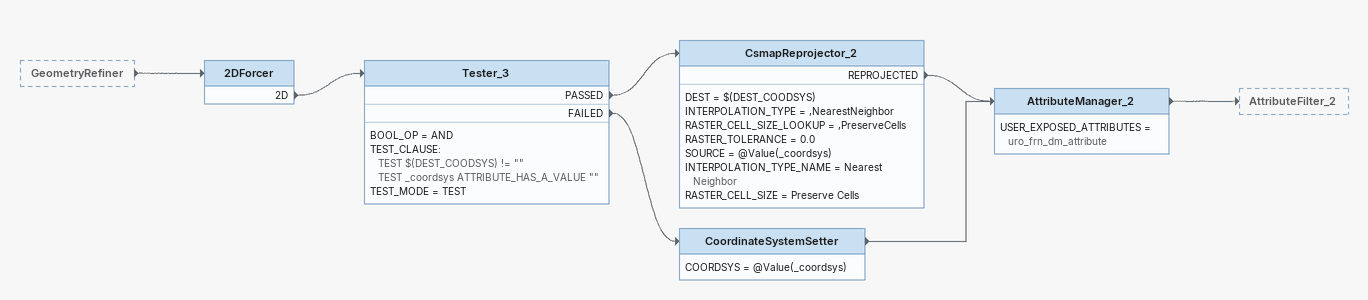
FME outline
GeometryRefiner [outside]
    -> 2DForcer
2DForcer
    2D -> Tester_3
Tester_3
    BOOL_OP = AND
    TEST_CLAUSE:
      TEST $(DEST_COODSYS) != ""
      TEST _coordsys ATTRIBUTE_HAS_A_VALUE ""
    TEST_MODE = TEST
    PASSED -> CsmapReprojector_2
    FAILED -> CoordinateSystemSetter
CsmapReprojector_2
    DEST = $(DEST_COODSYS)
    INTERPOLATION_TYPE = ,NearestNeighbor
    RASTER_CELL_SIZE_LOOKUP = ,PreserveCells
    RASTER_TOLERANCE = 0.0
    SOURCE = @Value(_coordsys)
    INTERPOLATION_TYPE_NAME = Nearest Neighbor
    RASTER_CELL_SIZE = Preserve Cells
    REPROJECTED -> AttributeManager_2
CoordinateSystemSetter
    COORDSYS = @Value(_coordsys)
    -> AttributeManager_2
AttributeManager_2
    USER_EXPOSED_ATTRIBUTES = uro_frn_dm_attribute
    -> AttributeFilter_2
